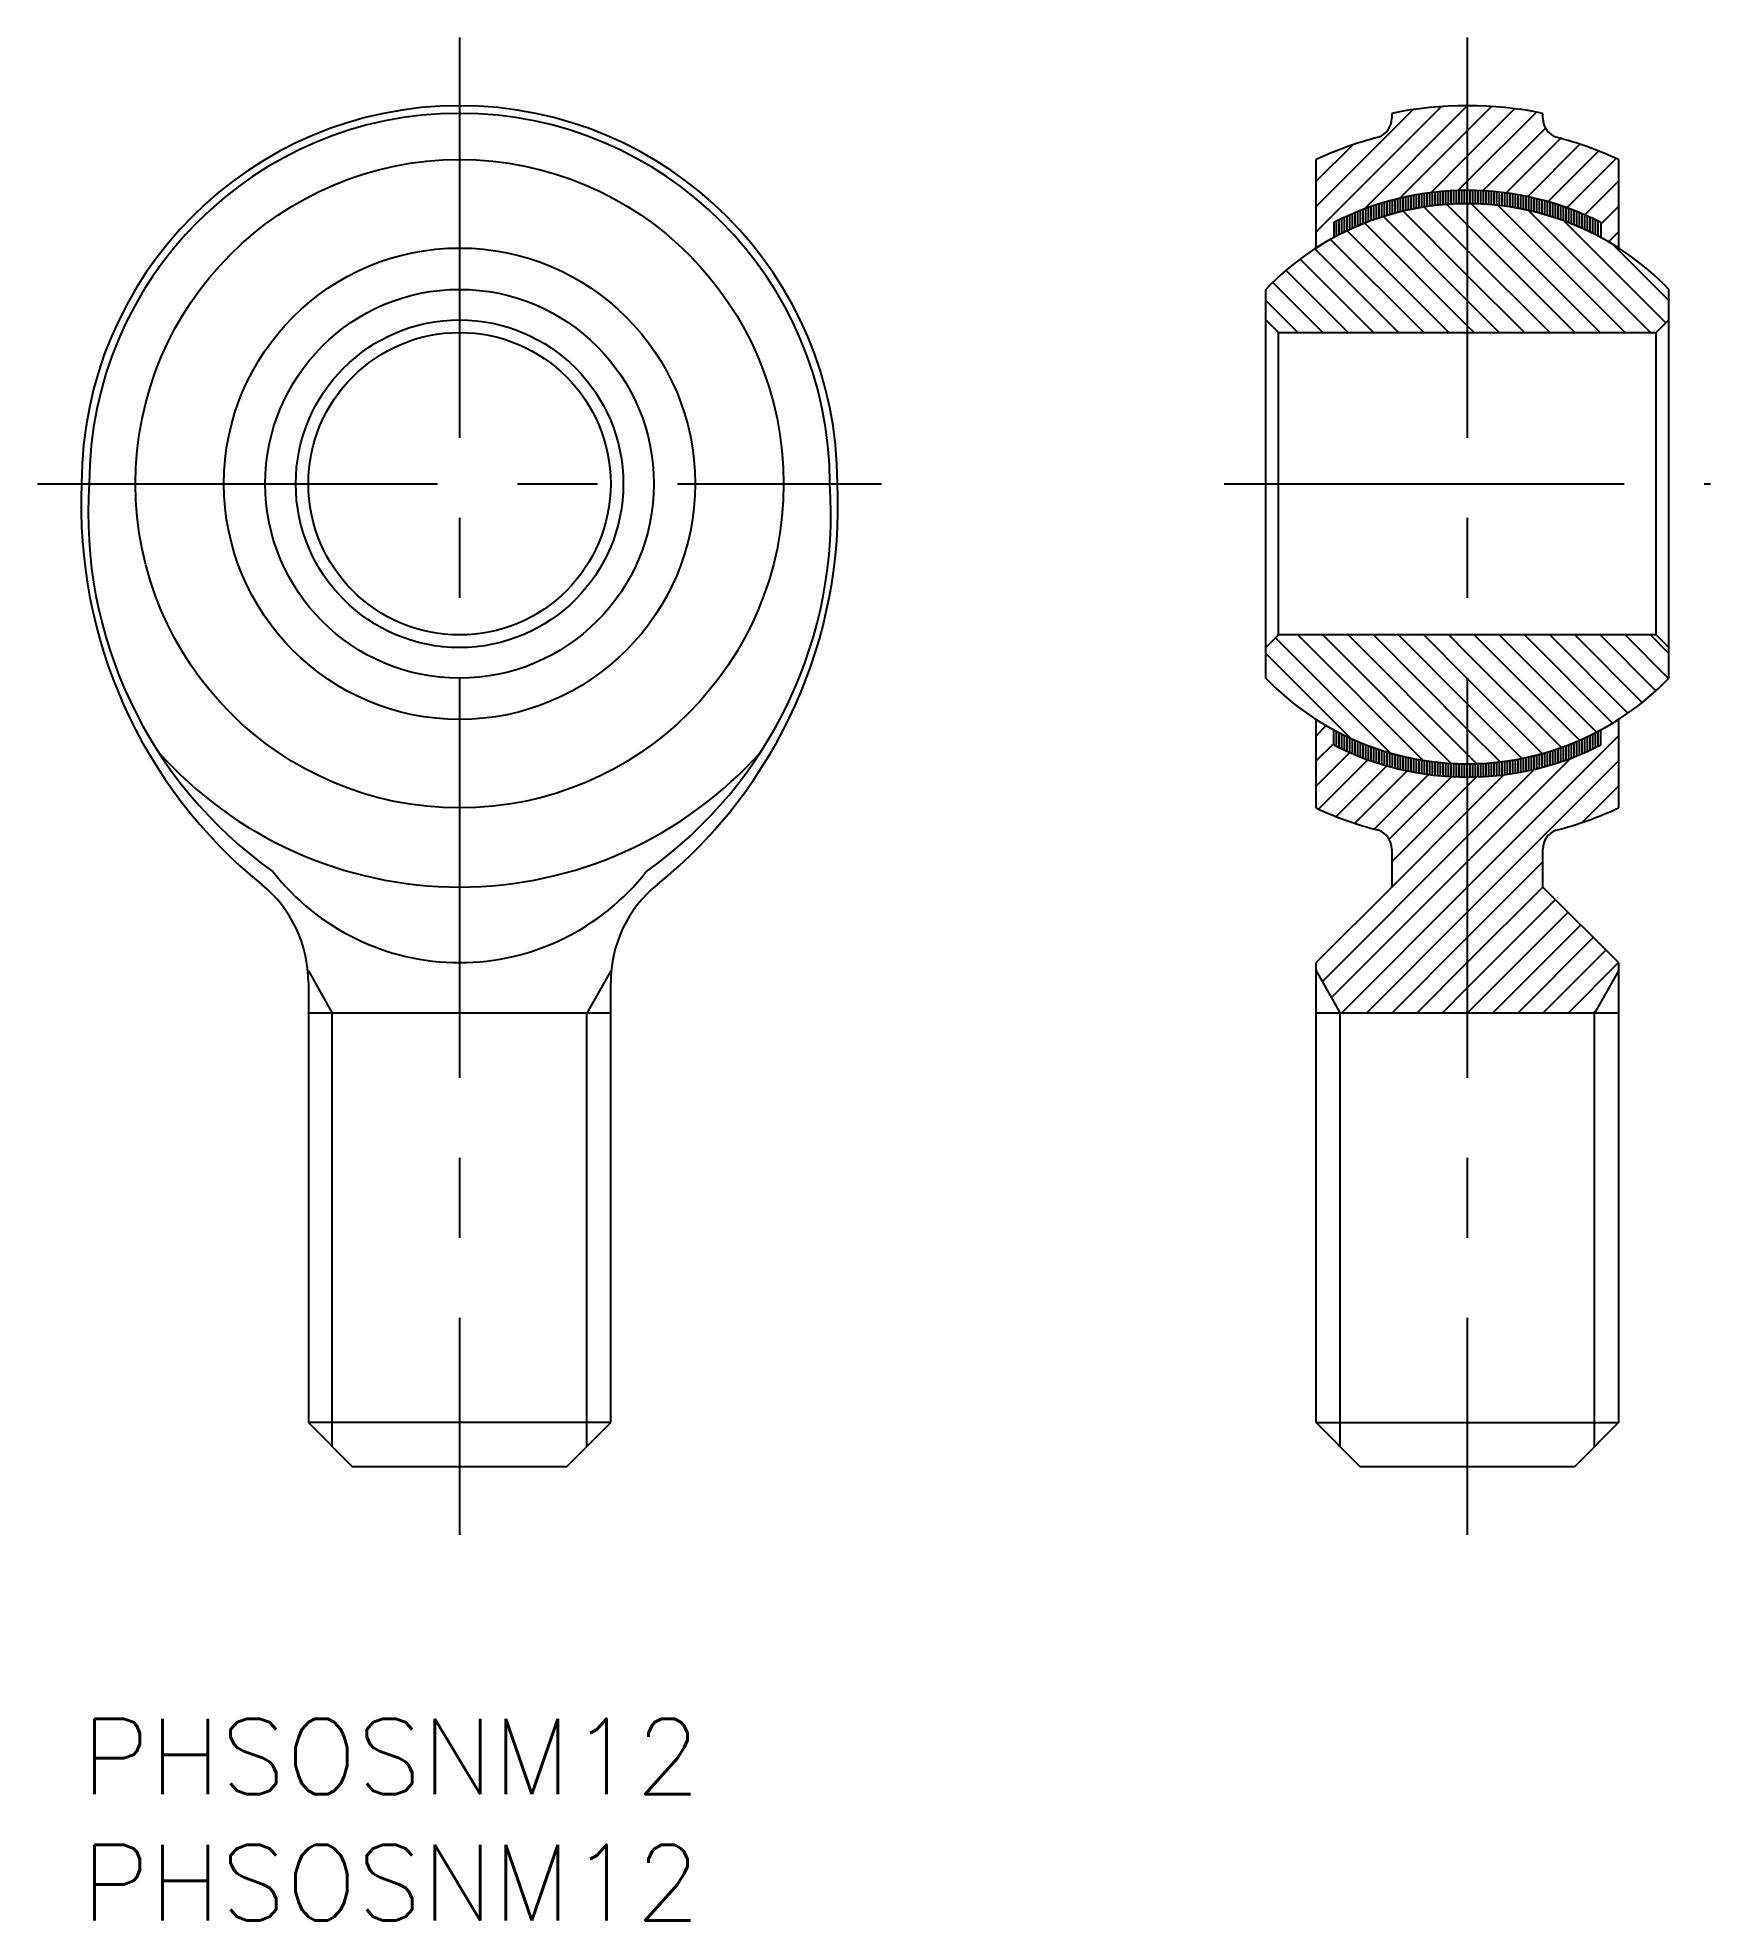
# Model space of a CAD drawing. Extents: x -1.7 to 64.6, y -8 to 66.7.
import ezdxf

# ---------------------------------------------------------------- set-up
doc = ezdxf.new("R2010")
doc.units = 0
doc.header["$LTSCALE"] = 0.5
doc.linetypes.add('CENTER', pattern=[50.8, 31.75, -6.35, 6.35, -6.35])
for name, color, linetype in [('MSM_CENTER', 1, 'CENTER'), ('MSM_CONTINUOUS', 7, 'CONTINUOUS'), ('MSM_NARROW', 5, 'CONTINUOUS'), ('MSM_PART_NUMBER', 7, 'CONTINUOUS')]:
    doc.layers.add(name, color=color, linetype=linetype)
doc.styles.get("Standard").update_dxf_attribs({"font": 'txt.shx', "height": 3, "bigfont": 'bigfont.shx'})

msp = doc.modelspace()

# ---------------------------------------------------------------- linework, layer by layer
at = {"layer": 'MSM_CENTER'}
for p, q in [((15, 66.7), (15, 7.3)), ((55, 66.7), (55, 7.3)), ((-1.747, 49), (31.748, 49)), ((45.354, 49), (64.647, 49))]:
    msp.add_line(p, q, dxfattribs=at)
at = {"layer": 'MSM_CONTINUOUS'}
for p, q in [((52, 63.697), (52, 63.5)), ((58, 63.5), (58, 63.697)), ((49, 58.353), (49, 61.863)), ((61, 61.863), (61, 58.353)), ((49.7, 59.363), (49.7, 58.767)), ((60.3, 59.363), (60.3, 58.767)), ((47, 41.287), (47, 56.713)), ((63, 41.287), (63, 56.713)), ((47, 55.5), (47.5, 55)), ((62.5, 55), (63, 55.5)), ((47.5, 55), (62.5, 55)), ((47.5, 43), (47.5, 55)), ((62.5, 43), (62.5, 55)), ((47.5, 43), (47, 42.5)), ((62.5, 43), (47.5, 43)), ((63, 42.5), (62.5, 43)), ((49, 36.137), (49, 39.647)), ((61, 39.647), (61, 36.137)), ((49.7, 38.637), (49.7, 39.233)), ((60.3, 38.637), (60.3, 39.233)), ((52, 34.5), (52, 33)), ((58, 33), (58, 34.5)), ((52, 33), (49, 30)), ((61, 30), (58, 33)), ((49, 11.75), (49, 30)), ((61, 30), (61, 11.75)), ((9, 29.212), (9, 11.75)), ((21, 11.75), (21, 29.212)), ((21, 28), (9, 28)), ((61, 28), (49, 28)), ((9, 11.75), (10.75, 10)), ((21, 11.75), (9, 11.75)), ((19.25, 10), (21, 11.75)), ((50.75, 10), (49, 11.75)), ((49, 11.75), (61, 11.75)), ((61, 11.75), (59.25, 10)), ((19.25, 10), (10.75, 10)), ((59.25, 10), (50.75, 10))]:
    msp.add_line(p, q, dxfattribs=at)
for radius in [12.863, 9.353, 7.713, 6.5, 6]:
    msp.add_circle((15, 49), radius, dxfattribs=at)
for centre, radius, start, end in [((15, 49), 15, 0.0406, 179.9594), ((15, 49), 14.697, 0.04143, 179.95857), ((51.2, 63.5), 0.8, 290.14738, 360), ((55, 49), 15, 78.46304, 101.53696), ((58.8, 63.5), 0.8, 180, 249.85262), ((55, 49), 14.194, 104.37779, 115.00698), ((55, 49), 14.193, 64.99302, 75.62221), ((55, 49), 11.64, 62.91406, 117.08594), ((55, 49), 11.112, 43.95295, 136.04705), ((55, 49), 11.113, 57.32096, 122.67904), ((19.33, 48.131), 19.35, 177.3945, 230.98169), ((17.671, 47.804), 17.41, 176.02622, 234.60297), ((12.33, 47.804), 17.41, 305.39703, 3.97378), ((10.67, 48.131), 19.35, 309.01831, 2.6055), ((55, 49), 11.112, 223.95295, 316.04705), ((55, 49), 11.113, 237.32096, 302.67904), ((15, 49), 16, 221.58261, 318.41739), ((55, 49), 11.64, 242.91406, 297.08594), ((55, 49), 14.194, 244.99302, 255.62221), ((55, 49), 14.193, 284.37779, 295.00698), ((51.2, 34.5), 0.8, 0, 69.85262), ((58.8, 34.5), 0.8, 110.14738, 180), ((4, 29.212), 5, 360, 50.98168), ((15, 39.413), 9.413, 218.0399, 321.9601), ((26, 29.212), 5, 129.01832, 180)]:
    msp.add_arc(centre, radius, start, end, dxfattribs=at)
at = {"layer": 'MSM_NARROW'}
for p, q in [((49, 59), (53.96, 63.959)), ((49, 60), (52.842, 63.842)), ((50.887, 59.887), (55, 64)), ((55, 64), (55, 64)), ((55, 63), (55.966, 63.965)), ((55, 62), (56.878, 63.877)), ((55, 61), (57.743, 63.743)), ((52.328, 60.328), (55, 63)), ((55.622, 60.622), (58.108, 63.108)), ((49, 61), (50.437, 62.436)), ((56.535, 60.535), (58.702, 62.702)), ((57.388, 60.387), (59.469, 62.469)), ((58.19, 60.19), (60.203, 62.202)), ((53.547, 60.547), (55, 62)), ((58.948, 59.948), (60.905, 61.905)), ((53.303, 59.979), (53.303, 60.51)), ((53.409, 59.994), (53.409, 60.526)), ((53.516, 60.009), (53.516, 60.542)), ((53.622, 60.023), (53.622, 60.558)), ((53.728, 60.038), (53.728, 60.568)), ((53.834, 60.05), (53.834, 60.577)), ((53.94, 60.058), (53.94, 60.587)), ((54.046, 60.067), (54.046, 60.596)), ((54.152, 60.076), (54.152, 60.605)), ((54.258, 60.085), (54.258, 60.615)), ((54.364, 60.094), (54.364, 60.621)), ((54.47, 60.098), (54.47, 60.624)), ((54.576, 60.101), (54.576, 60.627)), ((54.63, 60.629), (55, 61)), ((54.682, 60.104), (54.682, 60.631)), ((54.788, 60.107), (54.788, 60.634)), ((54.894, 60.11), (54.894, 60.637)), ((55, 60.112), (55, 60.64)), ((55.107, 60.11), (55.107, 60.637)), ((55.213, 60.107), (55.213, 60.634)), ((55.319, 60.104), (55.319, 60.631)), ((55.425, 60.101), (55.425, 60.627)), ((55.531, 60.098), (55.531, 60.624)), ((55.637, 60.094), (55.637, 60.621)), ((55.743, 60.085), (55.743, 60.615)), ((55.849, 60.076), (55.849, 60.605)), ((55.955, 60.067), (55.955, 60.596)), ((56.061, 60.058), (56.061, 60.587)), ((56.167, 60.05), (56.167, 60.577)), ((56.273, 60.038), (56.273, 60.568)), ((56.379, 60.023), (56.379, 60.558)), ((56.485, 60.009), (56.485, 60.542)), ((56.591, 59.994), (56.591, 60.526)), ((56.698, 59.979), (56.698, 60.51)), ((59.665, 59.664), (61, 61)), ((50.652, 59.223), (50.652, 59.792)), ((50.758, 59.269), (50.758, 59.835)), ((50.864, 59.312), (50.864, 59.877)), ((50.97, 59.352), (50.97, 59.92)), ((51.076, 59.392), (51.076, 59.955)), ((51.182, 59.432), (51.182, 59.991)), ((51.288, 59.472), (51.288, 60.027)), ((51.394, 59.511), (51.394, 60.063)), ((51.5, 59.544), (51.5, 60.098)), ((51.606, 59.577), (51.606, 60.134)), ((51.712, 59.611), (51.712, 60.163)), ((51.818, 59.644), (51.818, 60.192)), ((51.925, 59.677), (51.925, 60.221)), ((52.031, 59.707), (52.031, 60.25)), ((52.137, 59.734), (52.137, 60.279)), ((52.243, 59.761), (52.243, 60.308)), ((52.349, 59.787), (52.349, 60.332)), ((55, 57.269), (52.453, 59.816)), ((52.455, 59.814), (52.455, 60.354)), ((52.561, 59.841), (52.561, 60.376)), ((52.667, 59.862), (52.667, 60.399)), ((52.773, 59.883), (52.773, 60.421)), ((52.879, 59.904), (52.879, 60.443)), ((52.985, 59.925), (52.985, 60.463)), ((53.091, 59.945), (53.091, 60.479)), ((53.197, 59.964), (53.197, 60.495)), ((55, 58.269), (53.293, 59.977)), ((55, 59.269), (54.19, 60.079)), ((60.27, 55), (55.162, 60.108)), ((61.27, 55), (56.226, 60.043)), ((56.804, 59.964), (56.804, 60.495)), ((56.91, 59.945), (56.91, 60.479)), ((57.016, 59.925), (57.016, 60.463)), ((57.122, 59.904), (57.122, 60.443)), ((57.228, 59.883), (57.228, 60.421)), ((57.334, 59.862), (57.334, 60.399)), ((62.27, 55), (57.428, 59.842)), ((57.44, 59.841), (57.44, 60.376)), ((57.546, 59.814), (57.546, 60.354)), ((57.652, 59.787), (57.652, 60.332)), ((57.758, 59.761), (57.758, 60.308)), ((57.864, 59.734), (57.864, 60.279)), ((57.97, 59.707), (57.97, 60.25)), ((58.076, 59.677), (58.076, 60.221)), ((58.182, 59.644), (58.182, 60.192)), ((58.289, 59.611), (58.289, 60.163)), ((58.395, 59.577), (58.395, 60.134)), ((58.501, 59.544), (58.501, 60.098)), ((58.607, 59.511), (58.607, 60.063)), ((58.713, 59.472), (58.713, 60.027)), ((58.819, 59.432), (58.819, 59.991)), ((58.925, 59.392), (58.925, 59.955)), ((59.031, 59.352), (59.031, 59.92)), ((59.137, 59.312), (59.137, 59.877)), ((59.243, 59.269), (59.243, 59.835)), ((59.349, 59.223), (59.349, 59.792)), ((60.3, 59.3), (61, 60)), ((49.803, 58.819), (49.803, 59.412)), ((49.909, 58.873), (49.909, 59.463)), ((50.015, 58.927), (50.015, 59.513)), ((50.121, 58.981), (50.121, 59.563)), ((50.228, 59.035), (50.228, 59.614)), ((54.27, 55), (50.235, 59.035)), ((50.334, 59.083), (50.334, 59.663)), ((50.44, 59.129), (50.44, 59.706)), ((50.546, 59.176), (50.546, 59.749)), ((55, 55.269), (50.933, 59.336)), ((55, 56.269), (51.671, 59.598)), ((59.27, 55), (55, 59.269)), ((62.885, 55.385), (58.846, 59.423)), ((59.455, 59.176), (59.455, 59.749)), ((59.561, 59.129), (59.561, 59.706)), ((59.667, 59.083), (59.667, 59.663)), ((59.773, 59.035), (59.773, 59.614)), ((59.88, 58.981), (59.88, 59.563)), ((59.986, 58.927), (59.986, 59.513)), ((60.092, 58.873), (60.092, 59.463)), ((60.198, 58.819), (60.198, 59.412)), ((52.27, 55), (48.95, 58.32)), ((53.27, 55), (49.574, 58.695)), ((58.27, 55), (55, 58.269)), ((60.599, 58.598), (61, 59)), ((63, 56.269), (60.789, 58.48)), ((51.27, 55), (48.361, 57.908)), ((49.27, 55), (47.282, 56.988)), ((50.27, 55), (47.806, 57.464)), ((57.27, 55), (55, 57.269)), ((48.27, 55), (47, 56.269)), ((56.27, 55), (55, 56.269)), ((55.27, 55), (55, 55.269)), ((51.954, 38.316), (47.385, 42.885)), ((53.238, 38.031), (48.27, 43)), ((54.364, 37.906), (49.27, 43)), ((55, 38.269), (50.27, 43)), ((55, 39.269), (51.27, 43)), ((55, 40.269), (52.27, 43)), ((55, 41.269), (53.27, 43)), ((55, 42.269), (54.27, 43)), ((59.45, 38.82), (55.27, 43)), ((60.125, 39.144), (56.27, 43)), ((60.765, 39.505), (57.27, 43)), ((61.37, 39.899), (58.27, 43)), ((61.943, 40.327), (59.27, 43)), ((62.483, 40.787), (60.27, 43)), ((62.991, 41.278), (61.27, 43)), ((63, 42.269), (62.27, 43)), ((50.363, 38.906), (47, 42.269)), ((58.735, 38.534), (55, 42.269)), ((57.973, 38.296), (55, 41.269)), ((57.165, 38.105), (55, 40.269)), ((49, 39), (49.402, 39.402)), ((49.803, 38.588), (49.803, 39.181)), ((49.909, 38.537), (49.909, 39.127)), ((50.015, 38.487), (50.015, 39.073)), ((50.121, 38.437), (50.121, 39.019)), ((50.228, 38.386), (50.228, 38.965)), ((50.334, 38.337), (50.334, 38.917)), ((50.44, 38.294), (50.44, 38.871)), ((56.304, 37.965), (55, 39.269)), ((55, 33), (61, 39)), ((59.561, 38.294), (59.561, 38.871)), ((59.667, 38.337), (59.667, 38.917)), ((59.773, 38.386), (59.773, 38.965)), ((59.88, 38.437), (59.88, 39.019)), ((59.986, 38.487), (59.986, 39.073)), ((60.092, 38.537), (60.092, 39.127)), ((60.198, 38.588), (60.198, 39.181)), ((49, 38), (49.7, 38.7)), ((49, 37), (50.336, 38.336)), ((50.546, 38.251), (50.546, 38.824)), ((50.652, 38.208), (50.652, 38.777)), ((50.758, 38.165), (50.758, 38.731)), ((50.864, 38.123), (50.864, 38.688)), ((50.97, 38.08), (50.97, 38.648)), ((51.076, 38.045), (51.076, 38.608)), ((51.182, 38.009), (51.182, 38.568)), ((51.288, 37.973), (51.288, 38.528)), ((51.394, 37.937), (51.394, 38.489)), ((51.5, 37.902), (51.5, 38.456)), ((51.606, 37.866), (51.606, 38.423)), ((51.712, 37.837), (51.712, 38.389)), ((51.818, 37.808), (51.818, 38.356)), ((51.925, 37.779), (51.925, 38.323)), ((52.031, 37.75), (52.031, 38.293)), ((52.137, 37.721), (52.137, 38.266)), ((52.243, 37.692), (52.243, 38.239)), ((52.349, 37.668), (52.349, 38.213)), ((52.455, 37.646), (52.455, 38.186)), ((52.561, 37.624), (52.561, 38.159)), ((52.667, 37.601), (52.667, 38.138)), ((52.773, 37.579), (52.773, 38.117)), ((55.371, 37.898), (55, 38.269)), ((55, 34), (59.114, 38.113)), ((57.228, 37.579), (57.228, 38.117)), ((57.334, 37.601), (57.334, 38.138)), ((57.44, 37.624), (57.44, 38.159)), ((57.546, 37.646), (57.546, 38.186)), ((57.652, 37.668), (57.652, 38.213)), ((57.758, 37.692), (57.758, 38.239)), ((57.864, 37.721), (57.864, 38.266)), ((57.97, 37.75), (57.97, 38.293)), ((58.076, 37.779), (58.076, 38.323)), ((58.182, 37.808), (58.182, 38.356)), ((58.289, 37.837), (58.289, 38.389)), ((58.395, 37.866), (58.395, 38.423)), ((58.501, 37.902), (58.501, 38.456)), ((58.607, 37.937), (58.607, 38.489)), ((58.713, 37.973), (58.713, 38.528)), ((58.819, 38.009), (58.819, 38.568)), ((58.925, 38.045), (58.925, 38.608)), ((59.031, 38.08), (59.031, 38.648)), ((59.137, 38.123), (59.137, 38.688)), ((59.243, 38.165), (59.243, 38.731)), ((59.349, 38.208), (59.349, 38.777)), ((59.455, 38.251), (59.455, 38.824)), ((49.095, 36.095), (51.053, 38.052)), ((49.798, 35.798), (51.811, 37.81)), ((50.532, 35.531), (52.613, 37.613)), ((51.299, 35.298), (53.466, 37.465)), ((51.893, 34.892), (54.379, 37.378)), ((52.879, 37.557), (52.879, 38.096)), ((52.985, 37.537), (52.985, 38.075)), ((53.091, 37.521), (53.091, 38.055)), ((53.197, 37.505), (53.197, 38.036)), ((53.303, 37.49), (53.303, 38.021)), ((53.409, 37.474), (53.409, 38.006)), ((53.516, 37.458), (53.516, 37.991)), ((53.622, 37.442), (53.622, 37.977)), ((53.728, 37.432), (53.728, 37.962)), ((53.834, 37.423), (53.834, 37.95)), ((53.94, 37.413), (53.94, 37.942)), ((54.046, 37.404), (54.046, 37.933)), ((54.152, 37.395), (54.152, 37.924)), ((54.258, 37.385), (54.258, 37.915)), ((54.364, 37.379), (54.364, 37.906)), ((54.47, 37.376), (54.47, 37.902)), ((54.576, 37.373), (54.576, 37.899)), ((54.682, 37.369), (54.682, 37.896)), ((54.788, 37.366), (54.788, 37.893)), ((54.894, 37.363), (54.894, 37.89)), ((55, 32), (61, 38)), ((55, 37.36), (55, 37.888)), ((55, 35), (57.673, 37.672)), ((55, 36), (56.454, 37.453)), ((55, 37), (55.371, 37.371)), ((55.107, 37.363), (55.107, 37.89)), ((55.213, 37.366), (55.213, 37.893)), ((55.319, 37.369), (55.319, 37.896)), ((55.425, 37.373), (55.425, 37.899)), ((55.531, 37.376), (55.531, 37.902)), ((55.637, 37.379), (55.637, 37.906)), ((55.743, 37.385), (55.743, 37.915)), ((55.849, 37.395), (55.849, 37.924)), ((55.955, 37.404), (55.955, 37.933)), ((56.061, 37.413), (56.061, 37.942)), ((56.167, 37.423), (56.167, 37.95)), ((56.273, 37.432), (56.273, 37.962)), ((56.379, 37.442), (56.379, 37.977)), ((56.485, 37.458), (56.485, 37.991)), ((56.591, 37.474), (56.591, 38.006)), ((56.698, 37.49), (56.698, 38.021)), ((56.804, 37.505), (56.804, 38.036)), ((56.91, 37.521), (56.91, 38.055)), ((57.016, 37.537), (57.016, 38.075)), ((57.122, 37.557), (57.122, 38.096)), ((52, 34), (55, 37)), ((59.564, 35.564), (61, 37)), ((52, 33), (55, 36)), ((49.235, 29.234), (55, 35)), ((49.601, 28.6), (55, 34)), ((55, 31), (58, 34)), ((50, 28), (55, 33)), ((55, 30), (58, 33)), ((55, 29), (58.5, 32.5)), ((51, 28), (55, 32)), ((55, 28), (59, 32)), ((56, 28), (59.5, 31.5)), ((52, 28), (55, 31)), ((57, 28), (60, 31)), ((53, 28), (55, 30)), ((58, 28), (60.5, 30.5)), ((59, 28), (61, 30)), ((9, 29.678), (9.947, 28)), ((21, 29.678), (20.053, 28)), ((49, 29.678), (49.947, 28)), ((61, 29.678), (60.053, 28)), ((54, 28), (55, 29)), ((9.947, 10.803), (9.947, 28)), ((20.053, 10.803), (20.053, 28)), ((49.947, 10.803), (49.947, 28)), ((55, 28), (55, 28)), ((60, 28), (60.126, 28.125)), ((60.053, 10.803), (60.053, 28))]:
    msp.add_line(p, q, dxfattribs=at)

# ---------------------------------------------------------------- texts
at = {"layer": 'MSM_PART_NUMBER'}
for p in [(0, -3), (0, -8)]:
    msp.add_text('PHSOSNM12', height=3, dxfattribs=at).set_placement(p)

doc.saveas('drawing.dxf')
